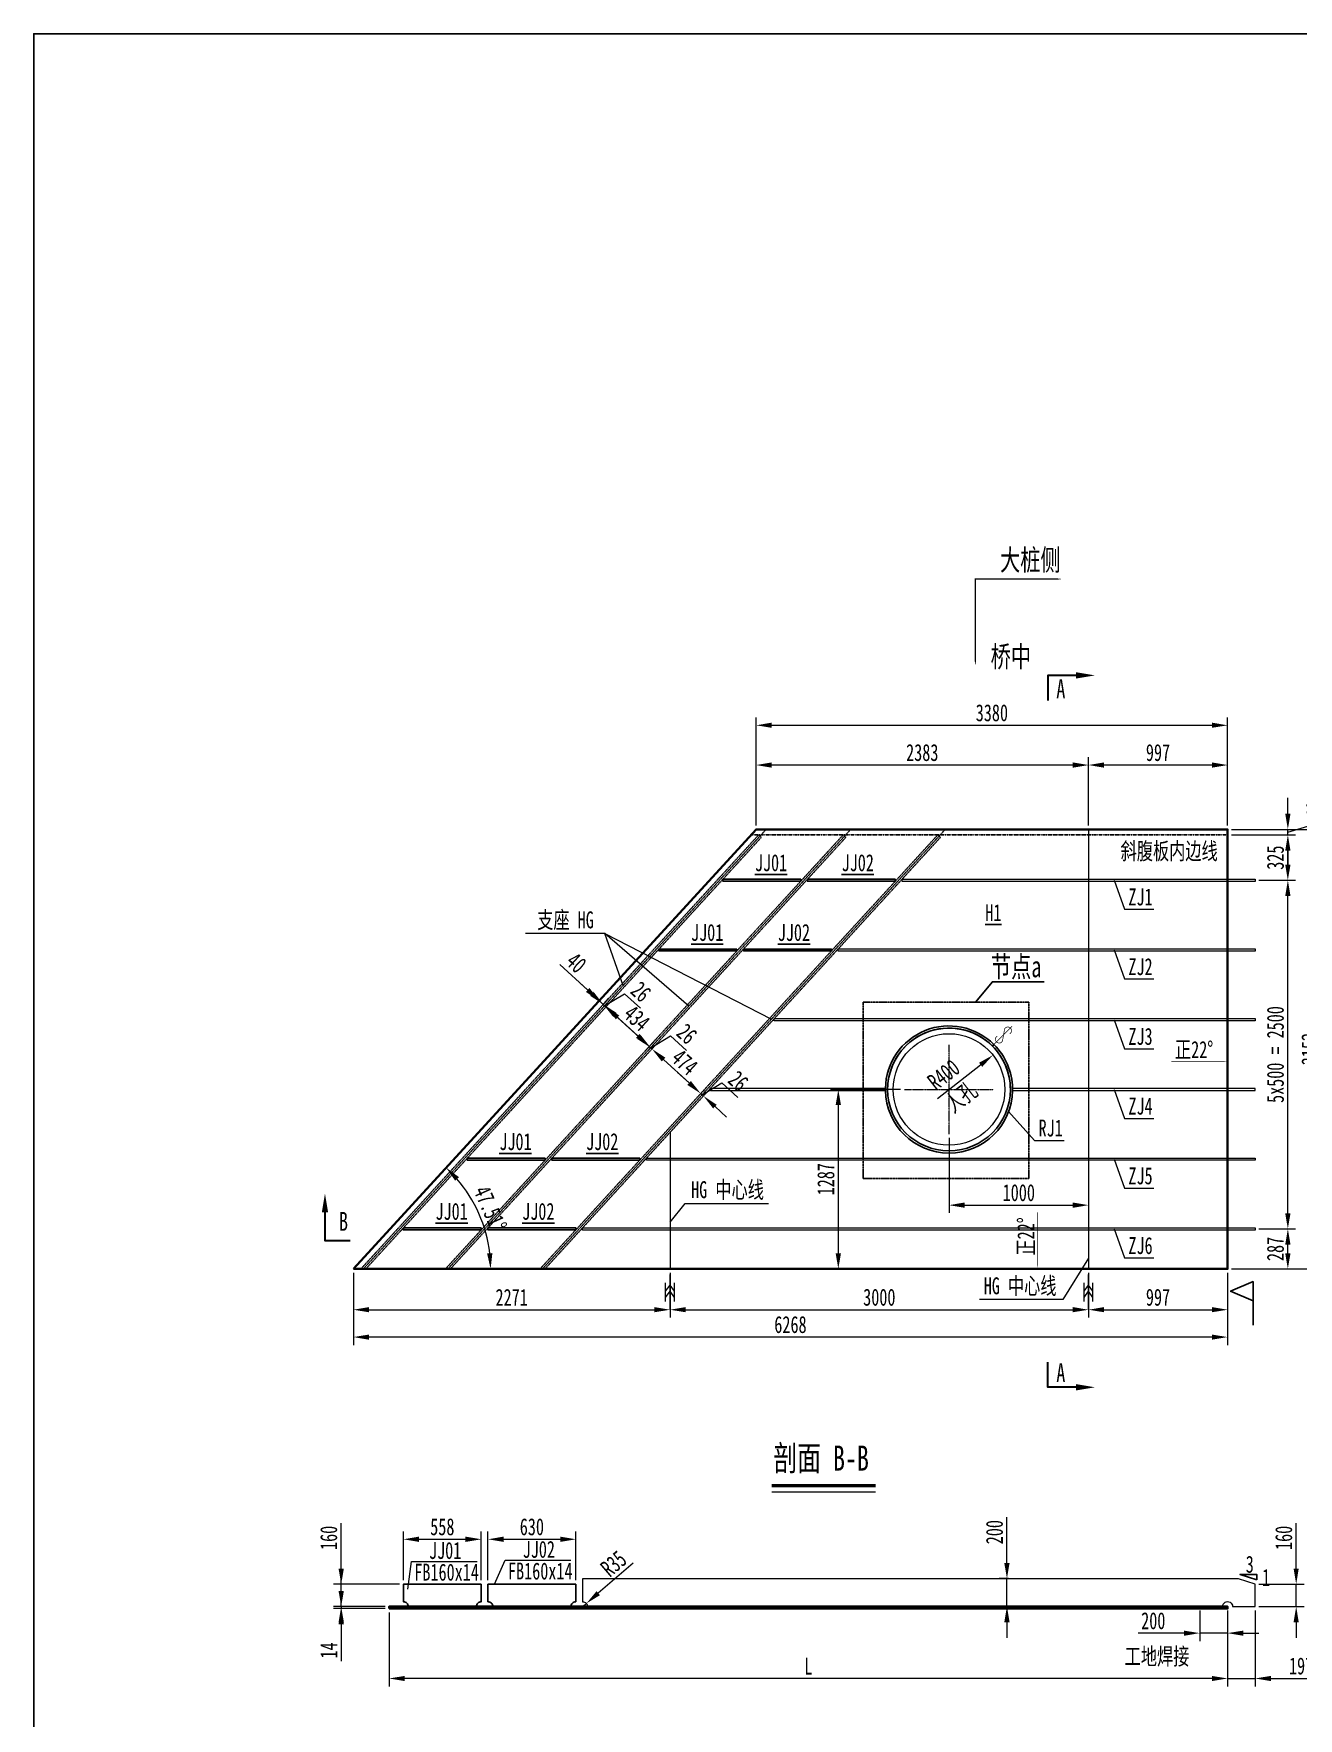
# Model space of a CAD drawing. Extents: x -158665 to 747974, y -1078007 to -307893.
# Drawn here: x 180592 to 189659, y -376650 to -364569 of the extents above; entities that cross this region are included whole.
import ezdxf

# ---------------------------------------------------------------- set-up
doc = ezdxf.new("R2010")
doc.units = 0
doc.header["$LTSCALE"] = 0.02
doc.header["$MEASUREMENT"] = 0
doc.header["$PDMODE"] = 35
doc.header["$PDSIZE"] = 150
for name, pattern in [('CENTER', [2, 1.25, -0.25, 0.25, -0.25]), ('CENTER2', [28.575, 19.05, -3.175, 3.175, -3.175]), ('PHANTOM', [63.5, 31.75, -6.35, 6.35, -6.35, 6.35, -6.35])]:
    doc.linetypes.add(name, pattern=pattern)
doc.layers.get('0').update_dxf_attribs({"linetype": 'CONTINUOUS'})
doc.layers.get('Defpoints').update_dxf_attribs({"linetype": 'CONTINUOUS'})
doc.layers.add('1', color=1, linetype='CONTINUOUS')
for name, color, linetype, lineweight in [('1图框轮廓', 7, 'CONTINUOUS', 35), ('2细线层', 41, 'CONTINUOUS', 15), ('3中心线层', 1, 'CENTER', 13), ('文字层', 4, 'CONTINUOUS', 13), ('标注层', 3, 'CONTINUOUS', 13)]:
    doc.layers.add(name, color=color, linetype=linetype, lineweight=lineweight)
doc.styles.add('仿宋', font='仿宋_GB2312_1.ttf', dxfattribs={"width": 0.7})
doc.dimstyles.new('标准标注样式-45', dxfattribs={"dimscale": 45, "dimtxt": 2.7, "dimasz": 2.5, "dimexe": 1.25, "dimexo": 0.625, "dimtad": 1, "dimdec": 0, "dimdsep": 46, "dimtxsty": '仿宋', "dimcen": 2.5, "dimclrd": 3, "dimclre": 3, "dimclrt": 4, "dimazin": 0, "dimtfac": 1, "dimtdec": 0, "dimtmove": 0, "dimatfit": 3, "dimfxl": 1.25, "dimlwd": 13, "dimlwe": 13, "dimarcsym": 0})

# ---------------------------------------------------------------- blocks, each defined once
blk = doc.blocks.new('*D228')
at = {"color": 3, "lineweight": 13, "ltscale": 3}
for p, q in [((189377, -373140), (189640, -373140)), ((189180, -373427), (189640, -373427))]:
    blk.add_line(p, q, dxfattribs=at)
at = {"color": 3, "linetype": 'ByBlock', "lineweight": 13, "ltscale": 3}
blk.add_line((189584, -373315), (189584, -373253), dxfattribs=at)
at = {"color": 3, "ltscale": 3}
for points in [[(189565, -373253), (189603, -373253), (189584, -373140)], [(189565, -373315), (189603, -373315), (189584, -373427)]]:
    blk.add_solid(points, dxfattribs=at)
at = {"layer": 'Defpoints', "color": 0, "ltscale": 3}
for p in [(189349, -373140), (189584, -373140), (189152, -373427)]:
    blk.add_point(p, dxfattribs=at)
at = {"color": 4, "ltscale": 3, "insert": (189495, -373284), "char_height": 121.5, "attachment_point": 5, "rotation": 90, "style": '仿宋'}
blk.add_mtext('287', dxfattribs=at)
blk = doc.blocks.new('*D229')
at = {"color": 3, "lineweight": 13, "ltscale": 3}
for p, q in [((189377, -370640), (189640, -370640)), ((189377, -373140), (189640, -373140))]:
    blk.add_line(p, q, dxfattribs=at)
at = {"color": 3, "linetype": 'ByBlock', "lineweight": 13, "ltscale": 3}
blk.add_line((189584, -373028), (189584, -370753), dxfattribs=at)
at = {"color": 3, "ltscale": 3}
for points in [[(189565, -370753), (189603, -370753), (189584, -370640)], [(189565, -373028), (189603, -373028), (189584, -373140)]]:
    blk.add_solid(points, dxfattribs=at)
at = {"layer": 'Defpoints', "color": 0, "ltscale": 3}
for p in [(189349, -370640), (189584, -370640), (189349, -373140)]:
    blk.add_point(p, dxfattribs=at)
at = {"color": 4, "ltscale": 3, "insert": (189495, -371890), "char_height": 121.5, "attachment_point": 5, "rotation": 90, "style": '仿宋'}
blk.add_mtext('5x500 = 2500', dxfattribs=at)
blk = doc.blocks.new('*D230')
at = {"color": 3, "lineweight": 13, "ltscale": 3}
for p, q in [((189180, -370315), (189640, -370315)), ((189377, -370640), (189640, -370640))]:
    blk.add_line(p, q, dxfattribs=at)
at = {"color": 3, "linetype": 'ByBlock', "lineweight": 13, "ltscale": 3}
blk.add_line((189584, -370528), (189584, -370428), dxfattribs=at)
at = {"color": 3, "ltscale": 3}
for points in [[(189565, -370428), (189603, -370428), (189584, -370315)], [(189565, -370528), (189603, -370528), (189584, -370640)]]:
    blk.add_solid(points, dxfattribs=at)
at = {"layer": 'Defpoints', "color": 0, "ltscale": 3}
for p in [(189152, -370315), (189584, -370315), (189349, -370640)]:
    blk.add_point(p, dxfattribs=at)
at = {"color": 4, "ltscale": 3, "insert": (189495, -370478), "char_height": 121.5, "attachment_point": 5, "rotation": 90, "style": '仿宋'}
blk.add_mtext('325', dxfattribs=at)
blk = doc.blocks.new('*D231')
at = {"color": 3, "linetype": 'ByBlock', "lineweight": 13, "ltscale": 3}
for p, q in [((189584, -370163), (189584, -370050)), ((189864, -370211), (189864, -370053)), ((189584, -370295), (189864, -370211)), ((189584, -370315), (189584, -370275)), ((189584, -370315), (189584, -370275)), ((189584, -370428), (189584, -370540))]:
    blk.add_line(p, q, dxfattribs=at)
at = {"color": 3, "lineweight": 13, "ltscale": 3}
for p, q in [((189180, -370275), (189640, -370275)), ((189180, -370315), (189640, -370315))]:
    blk.add_line(p, q, dxfattribs=at)
at = {"color": 3, "ltscale": 3}
for points in [[(189565, -370163), (189603, -370163), (189584, -370275)], [(189565, -370428), (189603, -370428), (189584, -370315)]]:
    blk.add_solid(points, dxfattribs=at)
at = {"layer": 'Defpoints', "color": 0, "ltscale": 3}
for p in [(189152, -370275), (189152, -370315), (189584, -370275)]:
    blk.add_point(p, dxfattribs=at)
at = {"color": 4, "ltscale": 3, "insert": (189776, -370132), "char_height": 121.5, "attachment_point": 5, "rotation": 90, "style": '仿宋'}
blk.add_mtext('40', dxfattribs=at)
blk = doc.blocks.new('*D232')
at = {"color": 3, "lineweight": 13, "ltscale": 3}
for p, q in [((189180, -370275), (189888, -370275)), ((189180, -373427), (189888, -373427))]:
    blk.add_line(p, q, dxfattribs=at)
at = {"color": 3, "linetype": 'ByBlock', "lineweight": 13, "ltscale": 3}
blk.add_line((189831, -370388), (189831, -373315), dxfattribs=at)
at = {"color": 3, "ltscale": 3}
for points in [[(189813, -370388), (189850, -370388), (189831, -370275)], [(189813, -373315), (189850, -373315), (189831, -373427)]]:
    blk.add_solid(points, dxfattribs=at)
at = {"layer": 'Defpoints', "color": 0, "ltscale": 3}
for p in [(189152, -370275), (189152, -373427), (189831, -373427)]:
    blk.add_point(p, dxfattribs=at)
at = {"color": 4, "ltscale": 3, "insert": (189743, -371851), "char_height": 121.5, "attachment_point": 5, "rotation": 90, "style": '仿宋'}
blk.add_mtext('3152', dxfattribs=at)
blk = doc.blocks.new('*D233')
at = {"color": 3, "lineweight": 13, "ltscale": 3}
for p, q in [((188155, -370247), (188155, -369758)), ((189152, -370247), (189152, -369758))]:
    blk.add_line(p, q, dxfattribs=at)
at = {"color": 3, "linetype": 'ByBlock', "lineweight": 13, "ltscale": 3}
blk.add_line((189039, -369814), (188267, -369814), dxfattribs=at)
at = {"color": 3, "ltscale": 3}
for points in [[(188267, -369795), (188267, -369833), (188155, -369814)], [(189039, -369795), (189039, -369833), (189152, -369814)]]:
    blk.add_solid(points, dxfattribs=at)
at = {"layer": 'Defpoints', "color": 0, "ltscale": 3}
for p in [(188155, -369814), (188155, -370275), (189152, -370275)]:
    blk.add_point(p, dxfattribs=at)
at = {"color": 4, "ltscale": 3, "insert": (188653, -369725), "char_height": 121.5, "attachment_point": 5, "style": '仿宋'}
blk.add_mtext('997', dxfattribs=at)
blk = doc.blocks.new('*D234')
at = {"color": 3, "lineweight": 13, "ltscale": 3}
for p, q in [((185772, -370247), (185772, -369758)), ((188155, -370247), (188155, -369758))]:
    blk.add_line(p, q, dxfattribs=at)
at = {"color": 3, "linetype": 'ByBlock', "lineweight": 13, "ltscale": 3}
blk.add_line((188042, -369814), (185884, -369814), dxfattribs=at)
at = {"color": 3, "ltscale": 3}
for points in [[(185884, -369795), (185884, -369833), (185772, -369814)], [(188042, -369795), (188042, -369833), (188155, -369814)]]:
    blk.add_solid(points, dxfattribs=at)
at = {"layer": 'Defpoints', "color": 0, "ltscale": 3}
for p in [(185772, -369814), (185772, -370275), (188155, -370275)]:
    blk.add_point(p, dxfattribs=at)
at = {"color": 4, "ltscale": 3, "insert": (186963, -369725), "char_height": 121.5, "attachment_point": 5, "style": '仿宋'}
blk.add_mtext('2383', dxfattribs=at)
blk = doc.blocks.new('*D235')
at = {"color": 3, "lineweight": 13, "ltscale": 3}
for p, q in [((185772, -370247), (185772, -369472)), ((189152, -370247), (189152, -369472))]:
    blk.add_line(p, q, dxfattribs=at)
at = {"color": 3, "linetype": 'ByBlock', "lineweight": 13, "ltscale": 3}
blk.add_line((185884, -369529), (189039, -369529), dxfattribs=at)
at = {"color": 3, "ltscale": 3}
for points in [[(185884, -369510), (185884, -369547), (185772, -369529)], [(189039, -369510), (189039, -369547), (189152, -369529)]]:
    blk.add_solid(points, dxfattribs=at)
at = {"layer": 'Defpoints', "color": 0, "ltscale": 3}
for p in [(189152, -369529), (185772, -370275), (189152, -370275)]:
    blk.add_point(p, dxfattribs=at)
at = {"color": 4, "ltscale": 3, "insert": (187462, -369440), "char_height": 121.5, "attachment_point": 5, "style": '仿宋'}
blk.add_mtext('3380', dxfattribs=at)
blk = doc.blocks.new('*D236')
at = {"color": 3, "lineweight": 13, "ltscale": 3}
for p, q in [((182884, -373455), (182884, -373776)), ((185155, -373455), (185155, -373776))]:
    blk.add_line(p, q, dxfattribs=at)
at = {"color": 3, "linetype": 'ByBlock', "lineweight": 13, "ltscale": 3}
blk.add_line((182996, -373720), (185042, -373720), dxfattribs=at)
at = {"color": 3, "ltscale": 3}
for points in [[(182996, -373701), (182996, -373738), (182884, -373720)], [(185042, -373701), (185042, -373738), (185155, -373720)]]:
    blk.add_solid(points, dxfattribs=at)
at = {"layer": 'Defpoints', "color": 0, "ltscale": 3}
for p in [(182884, -373427), (185155, -373427), (185155, -373720)]:
    blk.add_point(p, dxfattribs=at)
at = {"color": 4, "ltscale": 3, "insert": (184019, -373631), "char_height": 121.5, "attachment_point": 5, "style": '仿宋'}
blk.add_mtext('2271', dxfattribs=at)
blk = doc.blocks.new('*D237')
at = {"color": 3, "lineweight": 13, "ltscale": 3}
for p, q in [((185155, -373455), (185155, -373776)), ((188155, -373455), (188155, -373776))]:
    blk.add_line(p, q, dxfattribs=at)
at = {"color": 3, "linetype": 'ByBlock', "lineweight": 13, "ltscale": 3}
blk.add_line((185267, -373720), (188042, -373720), dxfattribs=at)
at = {"color": 3, "ltscale": 3}
for points in [[(185267, -373701), (185267, -373738), (185155, -373720)], [(188042, -373701), (188042, -373738), (188155, -373720)]]:
    blk.add_solid(points, dxfattribs=at)
at = {"layer": 'Defpoints', "color": 0, "ltscale": 3}
for p in [(185155, -373427), (188155, -373427), (188155, -373720)]:
    blk.add_point(p, dxfattribs=at)
at = {"color": 4, "ltscale": 3, "insert": (186655, -373631), "char_height": 121.5, "attachment_point": 5, "style": '仿宋'}
blk.add_mtext('3000', dxfattribs=at)
blk = doc.blocks.new('*D238')
at = {"color": 3, "lineweight": 13, "ltscale": 3}
for p, q in [((188155, -373455), (188155, -373776)), ((189152, -373455), (189152, -373776))]:
    blk.add_line(p, q, dxfattribs=at)
at = {"color": 3, "linetype": 'ByBlock', "lineweight": 13, "ltscale": 3}
blk.add_line((188267, -373720), (189039, -373720), dxfattribs=at)
at = {"color": 3, "ltscale": 3}
for points in [[(188267, -373701), (188267, -373738), (188155, -373720)], [(189039, -373701), (189039, -373738), (189152, -373720)]]:
    blk.add_solid(points, dxfattribs=at)
at = {"layer": 'Defpoints', "color": 0, "ltscale": 3}
for p in [(188155, -373427), (189152, -373427), (189152, -373720)]:
    blk.add_point(p, dxfattribs=at)
at = {"color": 4, "ltscale": 3, "insert": (188653, -373631), "char_height": 121.5, "attachment_point": 5, "style": '仿宋'}
blk.add_mtext('997', dxfattribs=at)
blk = doc.blocks.new('*D239')
at = {"color": 3, "lineweight": 13, "ltscale": 3}
for p, q in [((182884, -373455), (182884, -373973)), ((189152, -373455), (189152, -373973))]:
    blk.add_line(p, q, dxfattribs=at)
at = {"color": 3, "linetype": 'ByBlock', "lineweight": 13, "ltscale": 3}
blk.add_line((189039, -373916), (182996, -373916), dxfattribs=at)
at = {"color": 3, "ltscale": 3}
for points in [[(182996, -373898), (182996, -373935), (182884, -373916)], [(189039, -373898), (189039, -373935), (189152, -373916)]]:
    blk.add_solid(points, dxfattribs=at)
at = {"layer": 'Defpoints', "color": 0, "ltscale": 3}
for p in [(182884, -373427), (189152, -373427), (182884, -373916)]:
    blk.add_point(p, dxfattribs=at)
at = {"color": 4, "ltscale": 3, "insert": (186018, -373827), "char_height": 121.5, "attachment_point": 5, "style": '仿宋'}
blk.add_mtext('6268', dxfattribs=at)
blk = doc.blocks.new('lilun')
at = {"layer": '标注层', "color": 2}
for p, q in [((0, 0), (0, 3)), ((0.7, -1.2), (0.7, 4.31)), ((0, 1.64), (0.7, 2.64)), ((0, 0.64), (0.7, 1.64))]:
    blk.add_line(p, q, dxfattribs=at)
blk = doc.blocks.new('*D240')
at = {"color": 3, "linetype": 'ByBlock', "lineweight": 13, "ltscale": 3}
blk.add_arc((182884, -373427), 984, 6.5513, 40.9542, dxfattribs=at)
at = {"color": 3, "ltscale": 3}
for points in [[(183614, -372795), (183641, -372769), (183549, -372701)], [(183881, -373314), (183843, -373316), (183868, -373427)]]:
    blk.add_solid(points, dxfattribs=at)
at = {"layer": 'Defpoints', "color": 0, "ltscale": 3}
for p in [(185772, -370275), (183831, -373159), (182884, -373427), (182884, -373427), (189152, -373427)]:
    blk.add_point(p, dxfattribs=at)
at = {"color": 4, "ltscale": 3, "insert": (183866, -372995), "char_height": 121.5, "attachment_point": 5, "rotation": 293.7527, "style": '仿宋'}
blk.add_mtext('47.51°', dxfattribs=at)
blk = doc.blocks.new('*D241')
at = {"color": 3, "linetype": 'ByBlock', "lineweight": 13, "ltscale": 3}
for p, q in [((184564, -371427), (184364, -371244)), ((184676, -371530), (184647, -371503)), ((184759, -371606), (184842, -371682))]:
    blk.add_line(p, q, dxfattribs=at)
at = {"color": 3, "lineweight": 13, "ltscale": 3}
for p, q in [((184651, -371499), (184685, -371462)), ((184680, -371526), (184714, -371489))]:
    blk.add_line(p, q, dxfattribs=at)
at = {"color": 3, "ltscale": 3}
for points in [[(184577, -371413), (184551, -371441), (184647, -371503)], [(184772, -371592), (184747, -371620), (184676, -371530)]]:
    blk.add_solid(points, dxfattribs=at)
at = {"layer": 'Defpoints', "color": 0, "ltscale": 3}
for p in [(184632, -371520), (184661, -371547), (184676, -371530)]:
    blk.add_point(p, dxfattribs=at)
at = {"color": 4, "ltscale": 3, "insert": (184483, -371232), "char_height": 121.5, "attachment_point": 5, "rotation": 317.5055, "style": '仿宋'}
blk.add_mtext('40', dxfattribs=at)
blk = doc.blocks.new('*D242')
at = {"color": 3, "linetype": 'ByBlock', "lineweight": 13, "ltscale": 3}
for p, q in [((184593, -371454), (184511, -371378)), ((184686, -371539), (184829, -371454)), ((184829, -371454), (184942, -371558)), ((184676, -371530), (184696, -371548)), ((184676, -371530), (184696, -371548)), ((184779, -371624), (184861, -371700))]:
    blk.add_line(p, q, dxfattribs=at)
at = {"color": 3, "lineweight": 13, "ltscale": 3}
for p, q in [((184680, -371526), (184714, -371489)), ((184712, -371530), (184734, -371506))]:
    blk.add_line(p, q, dxfattribs=at)
at = {"color": 3, "ltscale": 3}
for points in [[(184606, -371440), (184581, -371468), (184676, -371530)], [(184791, -371610), (184766, -371637), (184696, -371548)]]:
    blk.add_solid(points, dxfattribs=at)
at = {"layer": 'Defpoints', "color": 0, "ltscale": 3}
for p in [(184661, -371547), (184693, -371551), (184696, -371548)]:
    blk.add_point(p, dxfattribs=at)
at = {"color": 4, "ltscale": 3, "insert": (184946, -371440), "char_height": 121.5, "attachment_point": 5, "rotation": 317.5055, "style": '仿宋'}
blk.add_mtext('26', dxfattribs=at)
blk = doc.blocks.new('*D243')
at = {"color": 3, "lineweight": 13, "ltscale": 3}
for p, q in [((184712, -371530), (184734, -371506)), ((185032, -371823), (185054, -371799))]:
    blk.add_line(p, q, dxfattribs=at)
at = {"color": 3, "linetype": 'ByBlock', "lineweight": 13, "ltscale": 3}
blk.add_line((184779, -371624), (184933, -371765), dxfattribs=at)
at = {"color": 3, "ltscale": 3}
for points in [[(184791, -371610), (184766, -371637), (184696, -371548)], [(184945, -371751), (184920, -371779), (185016, -371841)]]:
    blk.add_solid(points, dxfattribs=at)
at = {"layer": 'Defpoints', "color": 0, "ltscale": 3}
for p in [(184693, -371551), (185013, -371844), (185016, -371841)]:
    blk.add_point(p, dxfattribs=at)
at = {"color": 4, "ltscale": 3, "insert": (184916, -371629), "char_height": 121.5, "attachment_point": 5, "rotation": 317.5055, "style": '仿宋'}
blk.add_mtext('434', dxfattribs=at)
blk = doc.blocks.new('*D244')
at = {"color": 3, "linetype": 'ByBlock', "lineweight": 13, "ltscale": 3}
for p, q in [((184923, -371756), (184840, -371680)), ((185006, -371832), (185025, -371850)), ((185006, -371832), (185025, -371850)), ((185016, -371841), (185158, -371756)), ((185158, -371756), (185272, -371860)), ((185108, -371926), (185191, -372002))]:
    blk.add_line(p, q, dxfattribs=at)
at = {"color": 3, "lineweight": 13, "ltscale": 3}
for p, q in [((185022, -371814), (185044, -371791)), ((185041, -371832), (185063, -371808))]:
    blk.add_line(p, q, dxfattribs=at)
at = {"color": 3, "ltscale": 3}
for points in [[(184936, -371742), (184910, -371770), (185006, -371832)], [(185121, -371912), (185095, -371939), (185025, -371850)]]:
    blk.add_solid(points, dxfattribs=at)
at = {"layer": 'Defpoints', "color": 0, "ltscale": 3}
for p in [(185003, -371835), (185022, -371853), (185025, -371850)]:
    blk.add_point(p, dxfattribs=at)
at = {"color": 4, "ltscale": 3, "insert": (185275, -371742), "char_height": 121.5, "attachment_point": 5, "rotation": 317.5055, "style": '仿宋'}
blk.add_mtext('26', dxfattribs=at)
blk = doc.blocks.new('*D245')
at = {"color": 3, "lineweight": 13, "ltscale": 3}
for p, q in [((185041, -371832), (185063, -371808)), ((185391, -372152), (185413, -372128))]:
    blk.add_line(p, q, dxfattribs=at)
at = {"color": 3, "linetype": 'ByBlock', "lineweight": 13, "ltscale": 3}
blk.add_line((185108, -371926), (185292, -372094), dxfattribs=at)
at = {"color": 3, "ltscale": 3}
for points in [[(185121, -371912), (185095, -371939), (185025, -371850)], [(185304, -372080), (185279, -372108), (185375, -372170)]]:
    blk.add_solid(points, dxfattribs=at)
at = {"layer": 'Defpoints', "color": 0, "ltscale": 3}
for p in [(185022, -371853), (185372, -372173), (185375, -372170)]:
    blk.add_point(p, dxfattribs=at)
at = {"color": 4, "ltscale": 3, "insert": (185260, -371944), "char_height": 121.5, "attachment_point": 5, "rotation": 317.5055, "style": '仿宋'}
blk.add_mtext('474', dxfattribs=at)
blk = doc.blocks.new('*D246')
at = {"color": 3, "linetype": 'ByBlock', "lineweight": 13, "ltscale": 3}
for p, q in [((185292, -372094), (185209, -372018)), ((185375, -372170), (185394, -372187)), ((185375, -372170), (185394, -372187)), ((185384, -372179), (185527, -372093)), ((185527, -372093), (185641, -372198)), ((185477, -372263), (185560, -372339))]:
    blk.add_line(p, q, dxfattribs=at)
at = {"color": 3, "lineweight": 13, "ltscale": 3}
for p, q in [((185391, -372152), (185413, -372128)), ((185410, -372170), (185432, -372146))]:
    blk.add_line(p, q, dxfattribs=at)
at = {"color": 3, "ltscale": 3}
for points in [[(185304, -372080), (185279, -372108), (185375, -372170)], [(185489, -372250), (185464, -372277), (185394, -372187)]]:
    blk.add_solid(points, dxfattribs=at)
at = {"layer": 'Defpoints', "color": 0, "ltscale": 3}
for p in [(185372, -372173), (185391, -372191), (185394, -372187)]:
    blk.add_point(p, dxfattribs=at)
at = {"color": 4, "ltscale": 3, "insert": (185644, -372080), "char_height": 121.5, "attachment_point": 5, "rotation": 317.5055, "style": '仿宋'}
blk.add_mtext('26', dxfattribs=at)
blk = doc.blocks.new('*D247')
at = {"color": 3, "linetype": 'ByBlock', "lineweight": 13, "ltscale": 3}
for p, q in [((189644, -375576), (189644, -375250)), ((189644, -375848), (189644, -375688)), ((189644, -375961), (189644, -376073))]:
    blk.add_line(p, q, dxfattribs=at)
at = {"color": 3, "lineweight": 13, "ltscale": 3}
for p, q in [((189377, -375688), (189700, -375688)), ((189377, -375848), (189700, -375848))]:
    blk.add_line(p, q, dxfattribs=at)
at = {"color": 3, "ltscale": 3}
for points in [[(189625, -375576), (189662, -375576), (189644, -375688)], [(189625, -375961), (189662, -375961), (189644, -375848)]]:
    blk.add_solid(points, dxfattribs=at)
at = {"layer": 'Defpoints', "color": 0, "ltscale": 3}
for p in [(189349, -375688), (189644, -375688), (189349, -375848)]:
    blk.add_point(p, dxfattribs=at)
at = {"color": 4, "ltscale": 3, "insert": (189555, -375356), "char_height": 121.5, "attachment_point": 5, "rotation": 90, "style": '仿宋'}
blk.add_mtext('160', dxfattribs=at)
blk = doc.blocks.new('*D248')
at = {"color": 3, "linetype": 'ByBlock', "lineweight": 13, "ltscale": 3}
for p, q in [((187570, -375536), (187570, -375207)), ((187570, -375848), (187570, -375648)), ((187570, -375961), (187570, -376073))]:
    blk.add_line(p, q, dxfattribs=at)
at = {"color": 3, "lineweight": 13, "ltscale": 3}
for p, q in [((187581, -375648), (187514, -375648)), ((187581, -375848), (187514, -375848))]:
    blk.add_line(p, q, dxfattribs=at)
at = {"color": 3, "ltscale": 3}
for points in [[(187551, -375536), (187589, -375536), (187570, -375648)], [(187551, -375961), (187589, -375961), (187570, -375848)]]:
    blk.add_solid(points, dxfattribs=at)
at = {"layer": 'Defpoints', "color": 0, "ltscale": 3}
for p in [(187570, -375648), (187609, -375648), (187609, -375848)]:
    blk.add_point(p, dxfattribs=at)
at = {"color": 4, "ltscale": 3, "insert": (187481, -375315), "char_height": 121.5, "attachment_point": 5, "rotation": 90, "style": '仿宋'}
blk.add_mtext('200', dxfattribs=at)
blk = doc.blocks.new('*D249')
at = {"color": 3, "lineweight": 13, "ltscale": 3}
for p, q in [((189152, -375891), (189152, -376421)), ((189349, -375877), (189349, -376421))]:
    blk.add_line(p, q, dxfattribs=at)
at = {"color": 3, "linetype": 'ByBlock', "lineweight": 13, "ltscale": 3}
for p, q in [((189039, -376364), (188927, -376364)), ((189152, -376364), (189349, -376364)), ((189462, -376364), (189784, -376364))]:
    blk.add_line(p, q, dxfattribs=at)
at = {"color": 3, "ltscale": 3}
for points in [[(189039, -376346), (189039, -376383), (189152, -376364)], [(189462, -376346), (189462, -376383), (189349, -376364)]]:
    blk.add_solid(points, dxfattribs=at)
at = {"layer": 'Defpoints', "color": 0, "ltscale": 3}
for p in [(189152, -375862), (189349, -375848), (189349, -376364)]:
    blk.add_point(p, dxfattribs=at)
at = {"color": 4, "ltscale": 3, "insert": (189679, -376275), "char_height": 121.5, "attachment_point": 5, "style": '仿宋'}
blk.add_mtext('197', dxfattribs=at)
blk = doc.blocks.new('*D250')
at = {"color": 3, "lineweight": 13, "ltscale": 3}
for p, q in [((183140, -375891), (183140, -376421)), ((189152, -375891), (189152, -376421))]:
    blk.add_line(p, q, dxfattribs=at)
at = {"color": 3, "linetype": 'ByBlock', "lineweight": 13, "ltscale": 3}
blk.add_line((189039, -376364), (183253, -376364), dxfattribs=at)
at = {"color": 3, "ltscale": 3}
for points in [[(183253, -376346), (183253, -376383), (183140, -376364)], [(189039, -376346), (189039, -376383), (189152, -376364)]]:
    blk.add_solid(points, dxfattribs=at)
at = {"layer": 'Defpoints', "color": 0, "ltscale": 3}
for p in [(183140, -375862), (189152, -375862), (183140, -376364)]:
    blk.add_point(p, dxfattribs=at)
at = {"color": 4, "ltscale": 3, "insert": (186146, -376275), "char_height": 122, "attachment_point": 5, "style": '仿宋'}
blk.add_mtext('L', dxfattribs=at)
blk = doc.blocks.new('*D251')
at = {"color": 3, "linetype": 'ByBlock', "lineweight": 13, "ltscale": 3}
for p, q in [((182797, -375576), (182797, -375250)), ((182797, -375848), (182797, -375688)), ((182797, -375961), (182797, -376073))]:
    blk.add_line(p, q, dxfattribs=at)
at = {"color": 3, "lineweight": 13, "ltscale": 3}
for p, q in [((183215, -375688), (182741, -375688)), ((183112, -375848), (182741, -375848))]:
    blk.add_line(p, q, dxfattribs=at)
at = {"color": 3, "ltscale": 3}
for points in [[(182778, -375576), (182816, -375576), (182797, -375688)], [(182778, -375961), (182816, -375961), (182797, -375848)]]:
    blk.add_solid(points, dxfattribs=at)
at = {"layer": 'Defpoints', "color": 0, "ltscale": 3}
for p in [(182797, -375688), (183243, -375688), (183140, -375848)]:
    blk.add_point(p, dxfattribs=at)
at = {"color": 4, "ltscale": 3, "insert": (182708, -375356), "char_height": 121.5, "attachment_point": 5, "rotation": 90, "style": '仿宋'}
blk.add_mtext('160', dxfattribs=at)
blk = doc.blocks.new('*D252')
at = {"color": 3, "lineweight": 13, "ltscale": 3}
for p, q in [((183243, -375660), (183243, -375310)), ((183801, -375660), (183801, -375310))]:
    blk.add_line(p, q, dxfattribs=at)
at = {"color": 3, "linetype": 'ByBlock', "lineweight": 13, "ltscale": 3}
blk.add_line((183355, -375366), (183688, -375366), dxfattribs=at)
at = {"color": 3, "ltscale": 3}
for points in [[(183355, -375347), (183355, -375385), (183243, -375366)], [(183688, -375347), (183688, -375385), (183801, -375366)]]:
    blk.add_solid(points, dxfattribs=at)
at = {"layer": 'Defpoints', "color": 0, "ltscale": 3}
for p in [(183801, -375366), (183243, -375688), (183801, -375688)]:
    blk.add_point(p, dxfattribs=at)
at = {"color": 4, "ltscale": 3, "insert": (183522, -375277), "char_height": 121.5, "attachment_point": 5, "style": '仿宋'}
blk.add_mtext('558', dxfattribs=at)
blk = doc.blocks.new('*D253')
at = {"color": 3, "lineweight": 13, "ltscale": 3}
for p, q in [((183849, -375660), (183849, -375310)), ((184479, -375660), (184479, -375310))]:
    blk.add_line(p, q, dxfattribs=at)
at = {"color": 3, "linetype": 'ByBlock', "lineweight": 13, "ltscale": 3}
blk.add_line((183962, -375366), (184367, -375366), dxfattribs=at)
at = {"color": 3, "ltscale": 3}
for points in [[(183962, -375347), (183962, -375385), (183849, -375366)], [(184367, -375347), (184367, -375385), (184479, -375366)]]:
    blk.add_solid(points, dxfattribs=at)
at = {"layer": 'Defpoints', "color": 0, "ltscale": 3}
for p in [(184479, -375366), (183849, -375688), (184479, -375688)]:
    blk.add_point(p, dxfattribs=at)
at = {"color": 4, "ltscale": 3, "insert": (184164, -375277), "char_height": 121.5, "attachment_point": 5, "style": '仿宋'}
blk.add_mtext('630', dxfattribs=at)
blk = doc.blocks.new('*D254')
at = {"color": 3, "linetype": 'ByBlock', "lineweight": 13, "ltscale": 3}
for p, q in [((184890, -375538), (184640, -375752)), ((184528, -375848), (184555, -375826))]:
    blk.add_line(p, q, dxfattribs=at)
at = {"color": 3, "ltscale": 3}
blk.add_solid([(184628, -375738), (184652, -375767), (184555, -375826)], dxfattribs=at)
at = {"layer": 'Defpoints', "color": 0, "ltscale": 3}
for p in [(184528, -375848), (184555, -375826)]:
    blk.add_point(p, dxfattribs=at)
at = {"color": 4, "ltscale": 3, "insert": (184750, -375541), "char_height": 121.5, "attachment_point": 5, "rotation": 40.5883, "style": '仿宋'}
blk.add_mtext('R35', dxfattribs=at)
blk = doc.blocks.new('*D255')
at = {"color": 3, "lineweight": 13, "ltscale": 3}
for p, q in [((188952, -375877), (188952, -376096)), ((189152, -375877), (189152, -376096))]:
    blk.add_line(p, q, dxfattribs=at)
at = {"color": 3, "linetype": 'ByBlock', "lineweight": 13, "ltscale": 3}
for p, q in [((188839, -376039), (188510, -376039)), ((189152, -376039), (188952, -376039)), ((189264, -376039), (189377, -376039))]:
    blk.add_line(p, q, dxfattribs=at)
at = {"color": 3, "ltscale": 3}
for points in [[(188839, -376021), (188839, -376058), (188952, -376039)], [(189264, -376021), (189264, -376058), (189152, -376039)]]:
    blk.add_solid(points, dxfattribs=at)
at = {"layer": 'Defpoints', "color": 0, "ltscale": 3}
for p in [(188952, -375848), (189152, -375848), (188952, -376039)]:
    blk.add_point(p, dxfattribs=at)
at = {"color": 4, "ltscale": 3, "insert": (188619, -375951), "char_height": 121.5, "attachment_point": 5, "style": '仿宋'}
blk.add_mtext('200', dxfattribs=at)
blk = doc.blocks.new('人孔1')
at = {"color": 4, "ltscale": 3}
blk.add_lwpolyline([(322, 322), (311, 311, -0.198912), (440, 0, -1), (-440, 0, -0.668179), (311, 311), (322, 322, 0.661853), (-456, 8), (-456, -8, 0.982607), (456, -8), (456, 8, 0.194357)], format="xyb", close=True, dxfattribs=at)
at = {"color": 1, "ltscale": 3, "const_width": 5}
blk.add_lwpolyline([(453, 453), (311, 311)], dxfattribs=at)
at = {"color": 2, "ltscale": 3, "const_width": 5}
blk.add_lwpolyline([(346, 383, 1.285698), (383, 346), (399, 435, -1.285698), (435, 399)], format="xyb", dxfattribs=at)
at = {"color": 4, "ltscale": 3}
blk.add_circle((0, 0), 440, dxfattribs=at)
at = {"layer": '2细线层', "color": 2}
blk.add_circle((0, 0), 400, dxfattribs=at)
at = {"layer": '3中心线层', "color": 6, "linetype": 'CENTER', "ltscale": 50}
for p, q in [((0, -320), (0, 320)), ((-320, 0), (320, 0))]:
    blk.add_line(p, q, dxfattribs=at)
at = {"layer": '标注层', "color": 7}
blk.add_lwpolyline([(427, -159), (613, -365), (825, -365)], dxfattribs=at)
at = {"color": 6, "linetype": 'PHANTOM', "ltscale": 10, "style": '仿宋', "width": 0.7}
blk.add_text('RJ1', height=121.5, dxfattribs=at).set_placement((642, -337))
blk = doc.blocks.new('*D256')
at = {"color": 3, "linetype": 'ByBlock', "lineweight": 13, "ltscale": 3}
blk.add_line((187072, -372205), (187381, -371964), dxfattribs=at)
at = {"color": 3, "ltscale": 3}
blk.add_solid([(187370, -371949), (187393, -371978), (187470, -371894)], dxfattribs=at)
at = {"layer": 'Defpoints', "color": 0, "ltscale": 3}
for p in [(187470, -371894), (187155, -372140)]:
    blk.add_point(p, dxfattribs=at)
at = {"color": 4, "ltscale": 3, "insert": (187182, -372119), "char_height": 121.5, "attachment_point": 5, "rotation": 37.9457, "style": '仿宋'}
blk.add_mtext('R400\\P人孔', dxfattribs=at)
blk = doc.blocks.new('*D257')
at = {"color": 3, "linetype": 'ByBlock', "lineweight": 13, "ltscale": 3}
for p, q in [((182797, -375736), (182797, -375623)), ((182797, -375848), (182797, -375862)), ((182797, -375975), (182797, -376239))]:
    blk.add_line(p, q, dxfattribs=at)
at = {"color": 3, "lineweight": 13, "ltscale": 3}
for p, q in [((183112, -375848), (182741, -375848)), ((183112, -375862), (182741, -375862))]:
    blk.add_line(p, q, dxfattribs=at)
at = {"color": 3, "ltscale": 3}
for points in [[(182778, -375736), (182816, -375736), (182797, -375848)], [(182778, -375975), (182816, -375975), (182797, -375862)]]:
    blk.add_solid(points, dxfattribs=at)
at = {"layer": 'Defpoints', "color": 0, "ltscale": 3}
for p in [(182797, -375862), (183140, -375848), (183140, -375862)]:
    blk.add_point(p, dxfattribs=at)
at = {"color": 4, "ltscale": 3, "insert": (182708, -376163), "char_height": 121.5, "attachment_point": 5, "rotation": 90, "style": '仿宋'}
blk.add_mtext('14', dxfattribs=at)
blk = doc.blocks.new('*D258')
at = {"color": 3, "lineweight": 13, "ltscale": 3}
for p, q in [((187155, -372488), (187155, -373026)), ((188155, -372782), (188155, -373026))]:
    blk.add_line(p, q, dxfattribs=at)
at = {"color": 3, "linetype": 'ByBlock', "lineweight": 13, "ltscale": 3}
blk.add_line((187267, -372970), (188042, -372970), dxfattribs=at)
at = {"color": 3, "ltscale": 3}
for points in [[(187267, -372951), (187267, -372989), (187155, -372970)], [(188042, -372951), (188042, -372989), (188155, -372970)]]:
    blk.add_solid(points, dxfattribs=at)
at = {"layer": 'Defpoints', "color": 0, "ltscale": 3}
for p in [(187155, -372460), (188155, -372754), (188155, -372970)]:
    blk.add_point(p, dxfattribs=at)
at = {"color": 4, "ltscale": 3, "insert": (187655, -372881), "char_height": 121.5, "attachment_point": 5, "style": '仿宋'}
blk.add_mtext('1000', dxfattribs=at)
blk = doc.blocks.new('*D259')
at = {"color": 3, "lineweight": 13, "ltscale": 3}
for p, q in [((186807, -372140), (186305, -372140)), ((186649, -373427), (186305, -373427))]:
    blk.add_line(p, q, dxfattribs=at)
at = {"color": 3, "linetype": 'ByBlock', "lineweight": 13, "ltscale": 3}
blk.add_line((186361, -372253), (186361, -373315), dxfattribs=at)
at = {"color": 3, "ltscale": 3}
for points in [[(186342, -372253), (186380, -372253), (186361, -372140)], [(186342, -373315), (186380, -373315), (186361, -373427)]]:
    blk.add_solid(points, dxfattribs=at)
at = {"layer": 'Defpoints', "color": 0, "ltscale": 3}
for p in [(186835, -372140), (186361, -373427), (186678, -373427)]:
    blk.add_point(p, dxfattribs=at)
at = {"color": 4, "ltscale": 3, "insert": (186272, -372784), "char_height": 121.5, "attachment_point": 5, "rotation": 90, "style": '仿宋'}
blk.add_mtext('1287', dxfattribs=at)

msp = doc.modelspace()

# ---------------------------------------------------------------- hatches: boundary and pattern name
at = {"ltscale": 3}
h = msp.add_hatch(dxfattribs=at)
h.set_pattern_fill('ANSI31', scale=100, style=0)
h.set_pattern_definition([(45, (-187492.051, -147406.394), (-8.83883476, 8.83883476), [])])
h.paths.add_polyline_path([(183140.5, -375862.5), (189152, -375862.5), (189152, -375848.5), (183140.5, -375848.5)])

# ---------------------------------------------------------------- linework, layer by layer
at = {"color": 7, "linetype": 'PHANTOM', "ltscale": 10}
msp.add_line((189152, -370315.3), (185735, -370315.3), dxfattribs=at)
at = {"color": 7, "ltscale": 3}
msp.add_line((184984.5, -371855.5), (185054.6, -371779), dxfattribs=at)
for points in [[(247451, -364569.4), (180592.3, -364569.4), (180592.3, -387492.9), (247451, -387492.9)], [(189361.6, -375657.7), (189241.6, -375617.7), (189241.6, -375617.7), (189361.6, -375617.7)]]:
    msp.add_lwpolyline(points, close=True, dxfattribs=at)
at = {"color": 6, "ltscale": 3}
msp.add_lwpolyline([(187345.5, -371515.5), (187466.3, -371367.4), (187837.4, -371367.4)], dxfattribs=at)
at = {"color": 7, "linetype": 'PHANTOM', "ltscale": 3}
msp.add_lwpolyline([(186539, -371515.5), (187725.9, -371515.5), (187725.9, -372779), (186539, -372779)], close=True, dxfattribs=at)
at = {"color": 1, "ltscale": 3}
msp.add_lwpolyline([(189335.3, -373831.2), (189335.3, -373518.5), (189173.2, -373587.9), (189335.3, -373657.3)], dxfattribs=at)
at = {"layer": '1', "color": 4}
for points in [[(186091.4, -370633.3), (186091.4, -370647.3), (185533.2, -370647.3), (185533.2, -370633.3)], [(186139.4, -370633.3), (186139.4, -370647.3), (186769.5, -370647.3), (186769.5, -370633.3)], [(185633.3, -371133.3), (185633.3, -371147.3), (185075.1, -371147.3), (185075.1, -371133.3)], [(185681.4, -371133.3), (185681.4, -371147.3), (186311.4, -371147.3), (186311.4, -371133.3)], [(184259.1, -372633.3), (184259.1, -372647.3), (183700.9, -372647.3), (183700.9, -372633.3)], [(184307.1, -372633.3), (184307.1, -372647.3), (184937.2, -372647.3), (184937.2, -372633.3)], [(183801, -373133.3), (183801, -373147.3), (183242.8, -373147.3), (183242.8, -373133.3)], [(183849.1, -373133.3), (183849.1, -373147.3), (184479.1, -373147.3), (184479.1, -373133.3)]]:
    msp.add_lwpolyline(points, close=True, dxfattribs=at)
for points in [[(183801, -375688.5), (183242.8, -375688.5), (183242.8, -375813.5, -0.4142136), (183277.8, -375848.5), (183766, -375848.5, -0.4142136), (183801, -375813.5)], [(184479.1, -375688.5), (183849.1, -375688.5), (183849.1, -375813.5, -0.4142136), (183884.1, -375848.5), (184444.1, -375848.5, -0.4142136), (184479.1, -375813.5)]]:
    msp.add_lwpolyline(points, format="xyb", close=True, dxfattribs=at)
at = {"layer": '1图框轮廓', "color": 1}
msp.add_lwpolyline([(182884, -373427.3), (189152, -373427.3), (189152, -370275.3), (185771.7, -370275.3)], close=True, dxfattribs=at)
at = {"layer": '1图框轮廓', "color": 6}
msp.add_lwpolyline([(183140.5, -375862.5), (189152, -375862.5), (189152, -375848.5), (183140.5, -375848.5)], close=True, dxfattribs=at)
at = {"layer": '2细线层', "color": 8}
for points in [[(189349, -370632.3), (189349, -370648.3), (186818.5, -370648.3), (186818.5, -370632.3)], [(189349, -371132.3), (189349, -371148.3), (186360.4, -371148.3), (186360.4, -371132.3)], [(189349, -371632.3), (189349, -371648.3), (185902.3, -371648.3), (185902.3, -371632.3)], [(186698.8, -372132.3), (185444.2, -372132.3), (185444.2, -372148.3), (186698.8, -372148.3)], [(187610.7, -372148.3), (189349, -372148.3), (189349, -372132.3), (187610.7, -372132.3)], [(189349, -372632.3), (189349, -372648.3), (184986.2, -372648.3), (184986.2, -372632.3)], [(189349, -373132.3), (189349, -373148.3), (184528.1, -373148.3), (184528.1, -373132.3)]]:
    msp.add_lwpolyline(points, close=True, dxfattribs=at)
msp.add_lwpolyline([(189229, -375648.5), (184528.1, -375648.5), (184528.1, -375813.5, -0.4142136), (184563.1, -375848.5), (189117, -375848.5, -1.0289915), (189187, -375848.5), (189349, -375848.5), (189349, -375688.5)], format="xyb", close=True, dxfattribs=at)
at = {"layer": '3中心线层', "color": 8, "linetype": 'CENTER2', "ltscale": 10}
for points in [[(182938.2, -373427.3), (185789.3, -370315.3)], [(185789.3, -370315.3), (185808.5, -370332.9), (182973.5, -373427.3)], [(183544.5, -373427.3), (186395.5, -370315.3)], [(186395.5, -370315.3), (186414.7, -370332.9), (183579.7, -373427.3)], [(184222.6, -373427.3), (187073.6, -370315.3)], [(187073.6, -370315.3), (187092.8, -370332.9), (184257.8, -373427.3)]]:
    msp.add_lwpolyline(points, dxfattribs=at)
at = {"layer": '3中心线层', "color": 1, "linetype": 'CENTER2', "ltscale": 10}
for points in [[(182955.8, -373427.3), (185843.6, -370275.3)], [(183562.1, -373427.3), (186449.8, -370275.3)], [(187127.9, -370275.3), (184240.2, -373427.3)]]:
    msp.add_lwpolyline(points, dxfattribs=at)
at = {"layer": '3中心线层', "color": 181, "linetype": 'CENTER2', "ltscale": 10}
for points in [[(188154.7, -370275.3), (188154.7, -373427.3)], [(185154.7, -372448.3), (185154.7, -373427.3)]]:
    msp.add_lwpolyline(points, dxfattribs=at)
at = {"layer": '文字层', "lineweight": 50}
msp.add_line((185885, -374981.2), (186628.2, -374981.2), dxfattribs=at)
at = {"layer": '文字层', "lineweight": 20}
msp.add_line((185885, -375026.2), (186628.2, -375026.2), dxfattribs=at)
at = {"layer": '标注层', "color": 6}
msp.add_lwpolyline([(187965.6, -368480.1, 0, 50, 0), (187772.5, -368480.1, 10, 10, 0), (187343.7, -368480.1, 10, 10, 0), (187343.7, -368908.8, 50, 0, 0), (187343.7, -369102, 0, 0, 0)], format="xyseb", dxfattribs=at)
at = {"layer": '标注层', "lineweight": 30}
for points in [[(188065.7, -369171), (187863.2, -369171), (187863.2, -369351)], [(182680.5, -373021.5), (182680.5, -373224), (182860.5, -373224)], [(188065.7, -374276.1), (187863.2, -374276.1), (187863.2, -374096.1)]]:
    msp.add_lwpolyline(points, dxfattribs=at)
at = {"layer": '标注层', "color": 7}
for points in [[(188339.4, -370639.9), (188412, -370848), (188624.1, -370848)], [(188339.4, -371139.9), (188412, -371348), (188624.1, -371348)], [(188339.4, -371639.9), (188412, -371848), (188624.1, -371848)], [(188339.4, -372139.9), (188412, -372348), (188624.1, -372348)], [(188339.4, -372639.9), (188412, -372848), (188624.1, -372848)], [(188339.4, -373139.9), (188412, -373348), (188624.1, -373348)], [(183274.1, -375724), (183301.1, -375524.7), (183772.7, -375524.7)], [(183897.2, -375688.5), (183972.7, -375516.7), (184444.2, -375516.7)]]:
    msp.add_lwpolyline(points, dxfattribs=at)
at = {"layer": '标注层'}
for points in [[(184818.9, -371393.8), (184688, -371022.4), (184119, -371022.4)], [(185288.7, -371542.7), (184688, -371022.4), (185881.3, -371636)], [(185154.7, -373092.8), (185262.3, -372957.3), (185860.1, -372957.3)], [(188154.7, -373349.1), (187970.3, -373646.7), (187372.6, -373646.7)]]:
    msp.add_lwpolyline(points, dxfattribs=at)
at = {"layer": '标注层', "color": 42}
for points in [[(189144.5, -371940, 0, 25, 0), (189069.6, -371940, 5, 5, 0), (188748.8, -371940, 5, 5, 0)], [(187791.3, -373416.8, 0, 25, 0), (187791.3, -373342, 5, 5, 0), (187791.3, -373021.1, 5, 5, 0)]]:
    msp.add_lwpolyline(points, format="xyseb", dxfattribs=at)
at = {"layer": '标注层', "lineweight": 40}
for points in [[(188065.7, -369193.5), (188200.7, -369171), (188065.7, -369148.5)], [(182703, -373021.5), (182680.5, -372886.5), (182658, -373021.5)], [(188065.7, -374253.6), (188200.7, -374276.1), (188065.7, -374298.6)]]:
    msp.add_solid(points, dxfattribs=at)

# ---------------------------------------------------------------- block references
at = {"color": 7}
msp.add_blockref('人孔1', (187154.7, -372140.3), dxfattribs=at)
at = {"layer": '标注层', "yscale": 45, "zscale": 45}
for p, xscale in [((185123.2, -373661.8), 45), ((185186.2, -373661.8), -45), ((188123.2, -373661.8), 45), ((188186.2, -373661.8), -45)]:
    msp.add_blockref('lilun', p, dxfattribs=dict(at, xscale=xscale))

# ---------------------------------------------------------------- texts
at = {"color": 7, "linetype": 'PHANTOM', "ltscale": 10, "style": '仿宋', "width": 0.7}
for s, p in [('斜腹板内边线', (188384.8, -370491.3)), ('JJ01', (183426.5, -375507)), ('JJ02', (184098, -375498.9)), ('FB160x14', (183321.3, -375662.4)), ('FB160x14', (183992.8, -375654.4)), ('工地焊接', (188413.9, -376266.2))]:
    msp.add_text(s, height=121.5, dxfattribs=at).set_placement(p)
at = {"color": 6, "linetype": 'PHANTOM', "ltscale": 10, "style": '仿宋', "width": 0.7}
for s, height, p in [('%%UJJ01', 121.5, (185763, -370575.1)), ('%%UJJ02', 121.5, (186384.8, -370575.1)), ('ZJ1', 121.5, (188440.8, -370820.4)), ('%%UH1', 121.5, (187414.4, -370933.2)), ('%%UJJ01', 121.5, (185305, -371075.1)), ('%%UJJ02', 121.5, (185926.7, -371075.1)), ('节点a', 151.88, (187454.8, -371335.2)), ('ZJ2', 121.5, (188440.8, -371320.4)), ('ZJ3', 121.5, (188440.8, -371820.4)), ('ZJ4', 121.5, (188440.8, -372320.4)), ('%%UJJ01', 121.5, (183930.7, -372575.1)), ('%%UJJ02', 121.5, (184552.5, -372575.1)), ('ZJ5', 121.5, (188440.8, -372820.4)), ('%%UJJ01', 121.5, (183472.7, -373075.1)), ('%%UJJ02', 121.5, (184094.4, -373075.1)), ('ZJ6', 121.5, (188440.8, -373320.4))]:
    msp.add_text(s, height=height, dxfattribs=at).set_placement(p)
at = {"layer": '文字层', "style": '仿宋', "width": 0.7}
for s, p in [('A', (187924.2, -369334.4)), ('B', (182781.5, -373153.7)), ('A', (187924.2, -374238.3))]:
    msp.add_text(s, height=135, dxfattribs=at).set_placement(p)
at = {"layer": '文字层', "color": 1, "style": '仿宋', "width": 0.7}
msp.add_text('剖面 B-B', height=180, dxfattribs=at).set_placement((185893.8, -374874.1))
at = {"layer": '标注层', "color": 6, "style": '仿宋', "width": 0.7}
for s, p in [('大桩侧', (187520.2, -368418.7)), ('桥中', (187453.1, -369111.9))]:
    msp.add_text(s, height=151.88, dxfattribs=at).set_placement(p)
at = {"layer": '标注层', "style": '仿宋', "width": 0.7}
msp.add_text('支座 HG', height=121.5, dxfattribs=at).set_placement((184202.5, -370984.9))
at = {"layer": '标注层', "color": 42, "style": '仿宋', "width": 0.7}
msp.add_text('正22%%D', height=121.5, dxfattribs=at).set_placement((188774.8, -371914.8))
at = {"layer": '标注层', "color": 4, "style": '仿宋', "width": 0.7}
for s, p in [('HG 中心线', (185305.9, -372919.7)), ('HG 中心线', (187403.6, -373609.1)), ('3', (189282.1, -375605.8)), ('1', (189399.4, -375700.1))]:
    msp.add_text(s, height=121.5, dxfattribs=at).set_placement(p)
at = {"layer": '标注层', "color": 42, "style": '仿宋', "width": 0.7}
msp.add_text('正22%%D', height=121.5, rotation=90, dxfattribs=at).set_placement((187766.1, -373331.7))

# ---------------------------------------------------------------- dimensions: what is measured, and where the dimension line sits
at = {"color": 7, "ltscale": 3}
for base, p1, p2, picture, middle in [((189152, -369528.6), (185771.7, -370275.3), (189152, -370275.3), '*D235', (187461.8, -369439.7)), ((185771.7, -369814), (188154.7, -370275.3), (185771.7, -370275.3), '*D234', (186963.2, -369725.2)), ((182884, -373916.3), (189152, -373427.3), (182884, -373427.3), '*D239', (186018, -373827.4)), ((188154.7, -373719.6), (185154.7, -373427.3), (188154.7, -373427.3), '*D237', (186654.7, -373630.8)), ((189152, -373719.6), (188154.7, -373427.3), (189152, -373427.3), '*D238', (188653.4, -373630.8))]:
    dim = msp.add_linear_dim(base=base, p1=p1, p2=p2, dimstyle='标准标注样式-45', override={"dimtmove": 1}, dxfattribs=at)
    dim.commit()
    dim.dimension.update_dxf_attribs({"geometry": picture, "text_midpoint": middle})
for base, p1, p2, picture, middle in [((188154.7, -369814), (189152, -370275.3), (188154.7, -370275.3), '*D233', (188653.4, -369725.2)), ((188154.7, -372970), (187154.7, -372460.3), (188154.7, -372754), '*D258', (187654.7, -372881.1)), ((185154.7, -373719.6), (182884, -373427.3), (185154.7, -373427.3), '*D236', (184019.4, -373630.8)), ((183801, -375366.2), (183242.8, -375688.5), (183801, -375688.5), '*D252', (183521.9, -375277.3)), ((184479.1, -375366.2), (183849.1, -375688.5), (184479.1, -375688.5), '*D253', (184164.1, -375277.3)), ((188952, -376039.5), (189152, -375848.5), (188952, -375848.5), '*D255', (188618.6, -375950.6)), ((189349, -376364.4), (189152, -375862.5), (189349, -375848.5), '*D249', (189679.1, -376275.5))]:
    dim = msp.add_linear_dim(base=base, p1=p1, p2=p2, dimstyle='标准标注样式-45', dxfattribs=at)
    dim.commit()
    dim.dimension.update_dxf_attribs({"geometry": picture, "text_midpoint": middle})
for base, p1, p2, angle, picture, middle in [((189583.8, -370275.3), (189152, -370315.3), (189152, -370275.3), 90, '*D231', (189775.6, -370183)), ((189831.4, -373427.3), (189152, -370275.3), (189152, -373427.3), 90, '*D232', (189742.5, -371851.3)), ((189583.8, -370315.3), (189349, -370640.3), (189152, -370315.3), 90, '*D230', (189494.9, -370477.8)), ((184695.6, -371547.6), (184661.1, -371546.7), (184692.7, -371550.8), 137.50549, '*D242', (184909.5, -371407.2)), ((185015.6, -371840.8), (184692.7, -371550.8), (185012.7, -371844), 137.50549, '*D243', (184915.6, -371628.7)), ((185025.2, -371849.6), (185003.1, -371835.2), (185022.2, -371852.8), 137.50549, '*D244', (185239.1, -371709.2)), ((185374.7, -372169.8), (185022.2, -371852.8), (185371.7, -372173), 137.50549, '*D245', (185260, -371944.2)), ((185393.8, -372187.3), (185371.7, -372173), (185390.9, -372190.5), 137.50549, '*D246', (185607.8, -372046.9))]:
    dim = msp.add_linear_dim(base=base, p1=p1, p2=p2, angle=angle, dimstyle='标准标注样式-45', override={"dimtmove": 1}, dxfattribs=at)
    dim.commit()
    dim.dimension.update_dxf_attribs({"geometry": picture, "text_midpoint": middle})
dim = msp.add_angular_dim_2l(base=(183831, -373158.7), line1=((182884, -373427.3), (189152, -373427.3)), line2=((185771.7, -370275.3), (182884, -373427.3)), dimstyle='标准标注样式-45', dxfattribs=at)
dim.commit()
dim.dimension.update_dxf_attribs({"geometry": '*D240', "text_midpoint": (183866.4, -372995)})
dim = msp.add_linear_dim(base=(189583.8, -370640.3), p1=(189349, -373140.3), p2=(189349, -370640.3), angle=90, text='5x500 = <>', dimstyle='标准标注样式-45', override={"dimtmove": 1}, dxfattribs=at)
dim.commit()
dim.dimension.update_dxf_attribs({"geometry": '*D229', "text_midpoint": (189494.6, -371890.3)})
dim = msp.add_linear_dim(base=(184676.4, -371530.1), p1=(184631.6, -371519.7), p2=(184661.1, -371546.7), angle=317.50549, dimstyle='标准标注样式-45', dxfattribs=at)
dim.commit()
dim.dimension.update_dxf_attribs({"geometry": '*D241', "text_midpoint": (184422.6, -371297.6), "dimtype": 161})
dim = msp.add_radius_dim(center=(187154.7, -372140.3), mpoint=(187470.2, -371894.4), text='<>\\X人孔', dimstyle='标准标注样式-45', dxfattribs=at)
dim.commit()
dim.dimension.update_dxf_attribs({"geometry": '*D256', "text_midpoint": (187182.5, -372118.7), "dimtype": 164})
for base, p1, p2, picture, middle in [((186361.2, -373427.3), (186834.7, -372140.3), (186677.6, -373427.3), '*D259', (186272.3, -372783.8)), ((189583.8, -373140.3), (189152, -373427.3), (189349, -373140.3), '*D228', (189494.9, -373283.8)), ((187569.8, -375648.5), (187609.1, -375848.5), (187609.1, -375648.5), '*D248', (187480.9, -375315.1)), ((182797.1, -375688.5), (183140.5, -375848.5), (183242.8, -375688.5), '*D251', (182708.2, -375356.5)), ((189643.7, -375688.5), (189349, -375848.5), (189349, -375688.5), '*D247', (189554.8, -375356.5)), ((182797.1, -375862.5), (183140.5, -375848.5), (183140.5, -375862.5), '*D257', (182708.2, -376163.2))]:
    dim = msp.add_linear_dim(base=base, p1=p1, p2=p2, angle=90, dimstyle='标准标注样式-45', dxfattribs=at)
    dim.commit()
    dim.dimension.update_dxf_attribs({"geometry": picture, "text_midpoint": middle})
dim = msp.add_radius_dim(center=(184528.1, -375848.5), mpoint=(184554.7, -375825.7), dimstyle='标准标注样式-45', dxfattribs=at)
dim.commit()
dim.dimension.update_dxf_attribs({"geometry": '*D254', "text_midpoint": (184750, -375541.3)})
dim = msp.add_linear_dim(base=(183140.5, -376364.4), p1=(189152, -375862.5), p2=(183140.5, -375862.5), text='L', dimstyle='标准标注样式-45', dxfattribs=at)
dim.commit()
dim.dimension.update_dxf_attribs({"geometry": '*D250', "text_midpoint": (186146.2, -376275.5)})

doc.saveas('drawing.dxf')
